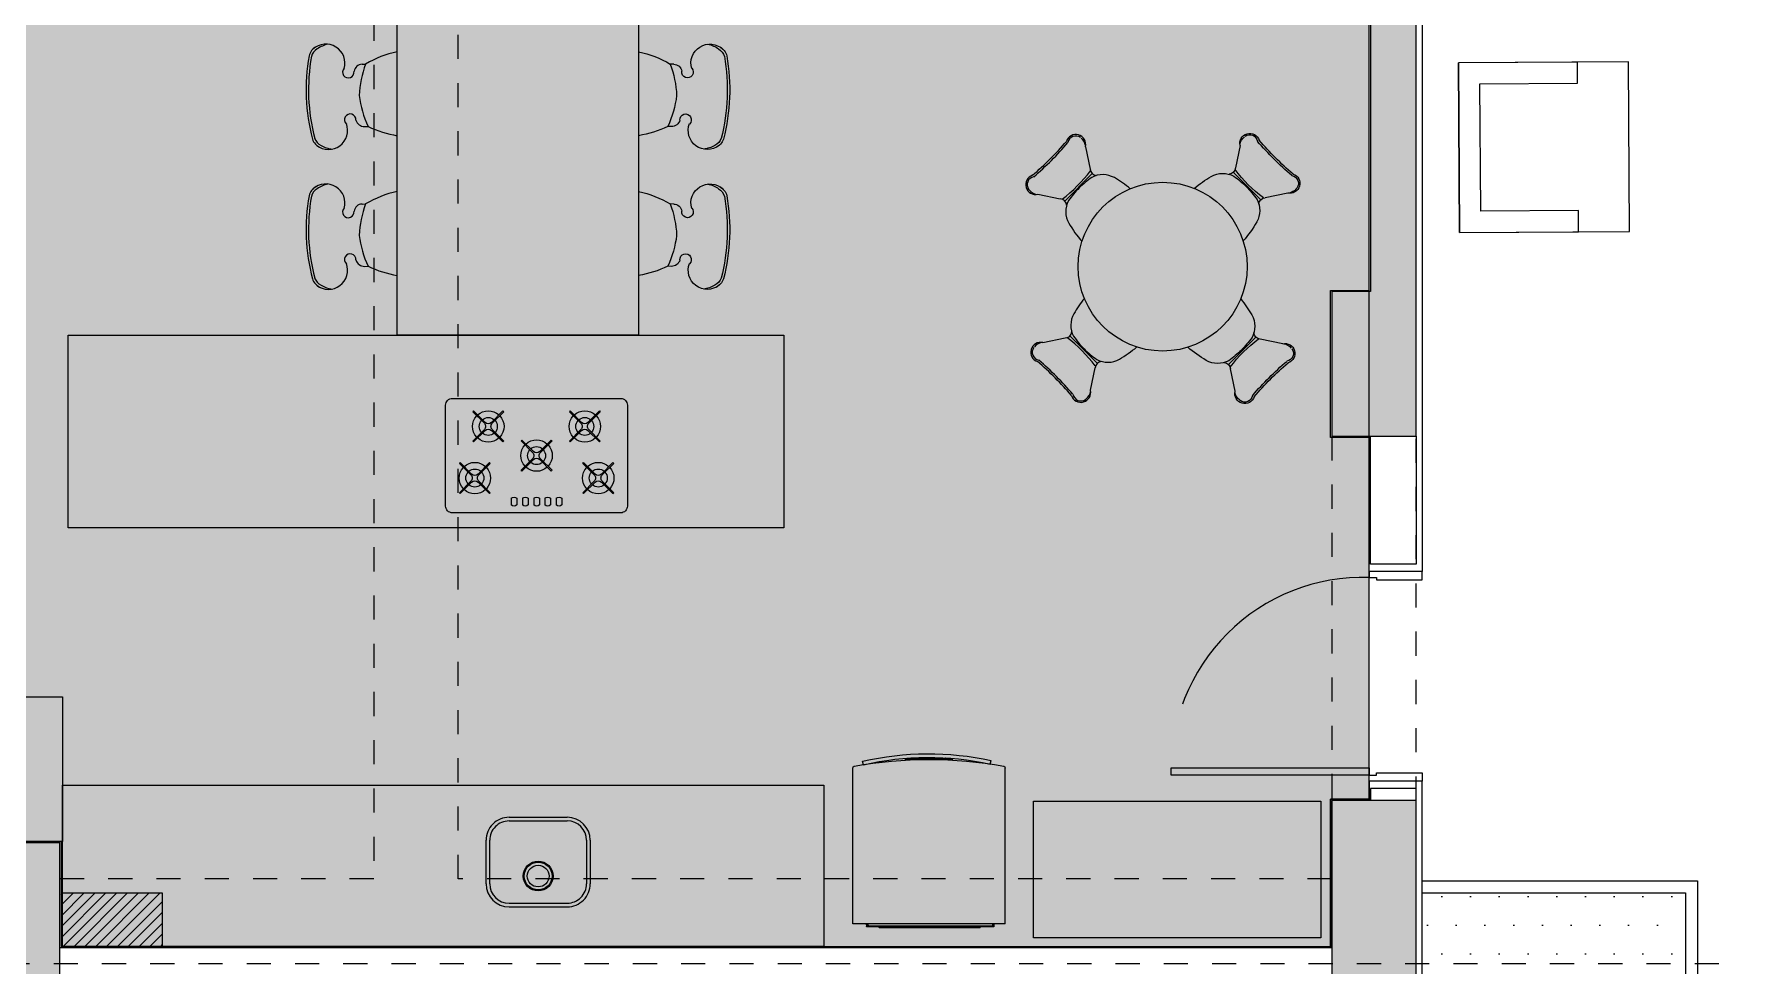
# Model space of a CAD drawing. Header units: metres. Extents: x -154 to 570, y -18 to 184.
# Drawn here: x 30.99 to 38.04, y 3.2 to 7.06 of the extents above; entities that cross this region are included whole.
import ezdxf
from ezdxf.xclip import XClip

# ---------------------------------------------------------------- set-up
doc = ezdxf.new("R2010")
doc.units = ezdxf.units.M
doc.header["$XCLIPFRAME"] = 0
for name, pattern in [('DASHDOT', [1, 0.5, -0.25, 0, -0.25]), ('PUC TORRE B$0$DASHEDX2', [1.5, 1, -0.5]), ('PUC TORRE B$0$ESTILO_TQS_0004', [1.1199999999999999, 0.5, -0.2, 0.01, -0.2, 0.01, -0.2]), ('PUC$0$DASHEDX2', [1.5, 1, -0.5])]:
    doc.linetypes.add(name, pattern=pattern)
for name, color, linetype in [('ARQ-AUX', 7, 'Continuous'), ('PA-MOBILIÁRIO', 251, 'Continuous'), ('PA-PAISAGISMO', 7, 'Continuous'), ('PA-PLANTIO', 84, 'DASHDOT'), ('PUC TORRE B$0$1', 232, 'PUC TORRE B$0$DASHEDX2'), ('PUC TORRE B$0$205', 7, 'PUC TORRE B$0$ESTILO_TQS_0004'), ('PUC TORRE B$0$4', 2, 'Continuous'), ('PUC TORRE B$0$JL-LAY', 7, 'Continuous'), ('PUC$0$ARQ-ALV ACAB', 4, 'Continuous'), ('PUC$0$ARQ-ALV OSSO', 5, 'Continuous'), ('PUC$0$ARQ-CAX @ 1', 1, 'Continuous'), ('PUC$0$ARQ-ENCH', 1, 'Continuous'), ('PUC$0$ARQ-HID', 7, 'Continuous'), ('PUC$0$ARQ-PRJ', 7, 'PUC$0$DASHEDX2')]:
    doc.layers.add(name, color=color, linetype=linetype)
doc.layers.add('PUC$0$ARQ-FORRO', color=9, linetype='Continuous', lineweight=5)

# ---------------------------------------------------------------- blocks, each defined once
blk = doc.blocks.new('*U47')
blk.add_line((-0.4499999999999318, 1.944625016570001e-13), (0.3499999999998738, -1.457237108759557e-13))
for points in [[(0.3499999999998167, -0.5599999999999864), (0.3499999999998738, -1.457237108759557e-13), (-0.4499999999998752, 1.944625016570001e-13), (-0.4499999999999888, -0.5599999999996604), (-0.3499999999999659, -0.5599999999997171), (-0.3499999999999091, -0.09999999999983533), (0.2499999999998508, -0.1000000000000477), (0.249999999999794, -0.5599999999999294)], [(-0.4499999999999762, -0.7999999999995393), (0.3499999999998293, -0.7999999999998867), (0.3499999999998738, -1.457237108759557e-13), (-0.4499999999998752, 1.944625016570001e-13)]]:
    blk.add_lwpolyline(points, close=True)
blk = doc.blocks.new('A$C23B574F5')
at = {"layer": 'PA-PLANTIO'}
h = blk.add_hatch(dxfattribs=at)
h.set_pattern_fill('DOTS', color=256, scale=0.075, style=0)
h.set_pattern_definition([(0, (-753.5702859234667, 160.2868946372491), (0.05953124999999999, 0.1190625), [0, -0.1190625])])
h.paths.add_polyline_path([(37.83566582532615, 3.496907337257602), (36.72506187451199, 3.496907337257602), (36.72506187451199, 2.46100890618303), (36.72530950291491, 2.461008970445993), (36.72562091936913, 1.26100901085457), (36.72674343147571, -2.795114596823192), (36.72003921927399, -2.795114596663121), (36.72004227332616, -2.825005478670386), (39.74592813327729, -2.825005480649901), (40.52463256762974, -2.825007687843447, 0.2366773309219421), (43.98589101674327, -1.089381767646467), (40.12108722219875, -1.089381767646467), (37.83566582532615, -1.089381767647035)])
at = {"layer": 'PA-PAISAGISMO'}
for p, q in [((36.7449877625846, 3.546907337257613, -1.053800822134407e-09), (37.8856658253261, 3.546907337257613, -1.053800822134407e-09)), ((37.8856658253261, 3.546907337257613, -4.319321033073013e-06), (37.8856658253261, -1.039381767647024, -4.319321033073013e-06)), ((36.74498781731115, 3.496907337257602, -1.053800822134407e-09), (37.83566582532615, 3.496907337257602, -1.053800822134407e-09)), ((37.83566582532615, 3.496907337257602, -4.319321033073013e-06), (37.83566582532615, -1.089381767647035, -4.319321033073013e-06))]:
    blk.add_line(p, q, dxfattribs=at)
at = {"layer": 'PA-MOBILIÁRIO', "xscale": 0.8799999999999996, "yscale": 0.8799999999999996, "zscale": 0.8799999999999996, "rotation": 90.39355752467416}
blk.add_blockref('*U47', (36.89732100000802, 6.63068691902847, -4.319321033073022e-06), dxfattribs=at)
blk = doc.blocks.new('PUC TORRE B$0$fuio')
at = {"color": 0}
for p, q in [((2276.342822330619, -408.1435749524119), (2276.328079128622, -408.1441655240778)), ((2276.353171092595, -408.4019244414041), (2276.338427890597, -408.4025150130705))]:
    blk.add_line(p, q, dxfattribs=at)
for centre, radius, start, end in [((2276.491948252135, -408.127215649559), 0.0789960197319735, 52.00731232850111, 201.0844368447057), ((2276.462788074939, -408.164700451221), 0.1160543429750526, 58.88790496849555, 82.98257208760131), ((2276.501358302989, -408.11223537884), 0.0514243044213666, 19.69620164996818, 65.40586674320978), ((2276.501358302989, -408.11223537884), 0.0614243044213667, 19.69620164996818, 65.40586674320978), ((2276.134133814409, -408.5430498570715), 0.4435352252218695, 64.07007859328596, 80.50142124529523), ((2275.938976790654, -408.325873526774), 0.4294396670727786, 7.197736301406198, 25.0322374548453), ((2276.344229168534, -408.1786956612813), 0.0351488745829869, 14.16471620610186, 92.29388318678207), ((2275.715261756204, -408.3040557317238), 0.860275066648078, 2.685985218619757, 14.13464192090571), ((2275.715261756204, -408.3040557317238), 0.8702750666480781, 2.685985218619757, 14.13464192090571), ((2276.402146778819, -408.1717246861523), 0.0238930803265282, 176.0874460028184, 47.8664879386336), ((2275.936038131229, -408.2525119823976), 0.4294396670727786, 339.5555289187259, 357.3900300721652), ((2275.714785004508, -408.2921539643846), 0.860275066648078, 350.4531244526512, 1.901781154960465), ((2275.714785004508, -408.2921539643846), 0.8702750666480781, 350.4531244526512, 1.901781154960465), ((2276.410053876825, -408.3691197691423), 0.0238930803265282, 316.7212784349363, 188.5003203707545), ((2276.113198781696, -408.0204216416068), 0.4435352252218695, 282.252688344687, 300.5176877802877), ((2276.351764254679, -408.3668037325347), 0.0351488745829869, 272.293883186782, 350.4230501674667), ((2276.503127728334, -408.4063033288583), 0.0789960197319735, 163.5033295288587, 312.5804540450701), ((2276.47105723993, -408.3711342792332), 0.1160543429750526, 281.6051942859709, 305.6998614050717), ((2276.513705842523, -408.4204829292794), 0.0514243044213666, 299.1818996303674, 344.8915647236004), ((2276.513705842523, -408.4204829292794), 0.0614243044213667, 299.1818996303674, 344.8915647236004)]:
    blk.add_arc(centre, radius, start, end, dxfattribs=at)
blk = doc.blocks.new('PUC TORRE B$0$Cooktop 5b-brastemp')
at = {"ltscale": 0.1}
for p, q in [((-0.2804073772597988, 0.4539429111656546), (-0.2839429111658447, 0.4504073772596122)), ((-0.2326776695298136, 0.3991421356236522), (-0.2839429111658447, 0.4504073772596087)), ((-0.2291421356237251, 0.4026776695296483), (-0.2804073772598059, 0.453942911165651)), ((-0.2008578643762817, 0.4026776695296483), (-0.1495926227401938, 0.4539429111656439)), ((-0.197322330470179, 0.3991421356236557), (-0.146057088834155, 0.4504073772595945)), ((-0.1495926227401938, 0.4539429111656403), (-0.146057088834155, 0.4504073772595945)), ((0.1495926227401938, 0.4539429111656403), (0.146057088834155, 0.4504073772595945)), ((0.197322330470179, 0.3991421356236557), (0.146057088834155, 0.4504073772595945)), ((0.2008578643762817, 0.4026776695296483), (0.1495926227401938, 0.4539429111656439)), ((0.2291421356237251, 0.4026776695296483), (0.2804073772598059, 0.453942911165651)), ((0.2326776695298136, 0.3991421356236522), (0.2839429111658447, 0.4504073772596087)), ((0.2804073772597988, 0.4539429111656546), (0.2839429111658447, 0.4504073772596122)), ((-0.2326776695298136, 0.3708578643761662), (-0.2839429111657452, 0.3195926227403021)), ((-0.2804073772596993, 0.3160570888342527), (-0.2839429111657523, 0.3195926227402985)), ((-0.2291421354223573, 0.3673223304701629), (-0.2804073772596993, 0.3160570888342562)), ((-0.2008578641749139, 0.3673223304701629), (-0.1495926227402933, 0.3160570888342598)), ((-0.197322330470179, 0.3708578643761697), (-0.1460570888342545, 0.3195926227403092)), ((-0.1460570888342545, 0.3195926227403092), (-0.1495926227402933, 0.3160570888342633)), ((-0.06540737725970303, 0.3239429111657586), (-0.06894291116575602, 0.3204073772597127)), ((-0.01767766952981731, 0.269142135623845), (-0.06894291116574891, 0.3204073772597091)), ((-0.01414213542236098, 0.2726776695298483), (-0.06540737725970303, 0.323942911165755)), ((0.01414213582508239, 0.2726776695298483), (0.06540737725970303, 0.3239429111657515)), ((0.01767766952981731, 0.2691421356238415), (0.0689429111657418, 0.320407377259702)), ((0.0689429111657418, 0.320407377259702), (0.06540737725970303, 0.3239429111657479)), ((0.197322330470179, 0.3708578643761697), (0.1460570888342545, 0.3195926227403092)), ((0.1460570888342545, 0.3195926227403092), (0.1495926227402933, 0.3160570888342633)), ((0.2008578641749139, 0.3673223304701629), (0.1495926227402933, 0.3160570888342598)), ((0.2291421354223573, 0.3673223304701629), (0.2804073772596993, 0.3160570888342562)), ((0.2326776695298136, 0.3708578643761662), (0.2839429111657452, 0.3195926227403021)), ((0.2804073772596993, 0.3160570888342527), (0.2839429111657523, 0.3195926227402985)), ((-0.01767766952981731, 0.240857864376359), (-0.06894291116584839, 0.1895926227404026)), ((-0.01414213562372879, 0.2373223304703629), (-0.06540737725980961, 0.1860570888343602)), ((0.01414213562371458, 0.2373223304703629), (0.0654073772598025, 0.1860570888343673)), ((0.01767766952981731, 0.2408578643763555), (0.06894291116584128, 0.1895926227404168)), ((-0.3404073772596945, 0.2239429111657572), (-0.3439429111657475, 0.2204073772597113)), ((-0.2926776695298088, 0.1691421356238436), (-0.3439429111657404, 0.2204073772597077)), ((-0.2891421354223525, 0.1726776695298469), (-0.3404073772596945, 0.2239429111657536)), ((-0.2608578641749091, 0.1726776695298469), (-0.2095926227402884, 0.22394291116575)), ((-0.2573223304701742, 0.1691421356238401), (-0.2060570888342497, 0.2204073772597006)), ((-0.2060570888342497, 0.2204073772597006), (-0.2095926227402884, 0.2239429111657465)), ((-0.0654073772598025, 0.1860570888343567), (-0.06894291116584839, 0.189592622740399)), ((0.0654073772598025, 0.1860570888343709), (0.06894291116584128, 0.1895926227404168)), ((0.2060570888342497, 0.2204073772597006), (0.2095926227402884, 0.2239429111657465)), ((0.2573223304701742, 0.1691421356238401), (0.2060570888342497, 0.2204073772597006)), ((0.2608578641749091, 0.1726776695298469), (0.2095926227402884, 0.22394291116575)), ((0.2891421354223525, 0.1726776695298469), (0.3404073772596945, 0.2239429111657536)), ((0.2926776695298088, 0.1691421356238436), (0.3439429111657404, 0.2204073772597077)), ((0.3404073772596945, 0.2239429111657572), (0.3439429111657475, 0.2204073772597113)), ((-0.2926776695298088, 0.1408578643763576), (-0.3439429111658399, 0.08959262274040114)), ((-0.340407377259794, 0.08605708883435526), (-0.3439429111658399, 0.08959262274039759)), ((-0.2891421356237203, 0.1373223304703615), (-0.3404073772598011, 0.08605708883435881)), ((-0.2608578643762769, 0.1373223304703615), (-0.209592622740189, 0.08605708883436591)), ((-0.2573223304701742, 0.1408578643763541), (-0.2060570888341502, 0.08959262274041535)), ((-0.209592622740189, 0.08605708883436947), (-0.2060570888341502, 0.08959262274041535)), ((0.2573223304701742, 0.1408578643763541), (0.2060570888341502, 0.08959262274041535)), ((0.209592622740189, 0.08605708883436947), (0.2060570888341502, 0.08959262274041535)), ((0.2608578643762769, 0.1373223304703615), (0.209592622740189, 0.08605708883436591)), ((0.2891421356237203, 0.1373223304703615), (0.3404073772598011, 0.08605708883435881)), ((0.2926776695298088, 0.1408578643763576), (0.3439429111658399, 0.08959262274040114)), ((0.340407377259794, 0.08605708883435526), (0.3439429111658399, 0.08959262274039759)), ((-0.1125000000000043, 0.06499999999999062), (-0.1125000000000043, 0.03499999999998948)), ((-0.08750000000000568, 0.06499999999999062), (-0.08750000000000568, 0.03500000000000725)), ((-0.0625, 0.06499999999999062), (-0.0625, 0.03499999999998948)), ((-0.03750000000000142, 0.06499999999999062), (-0.03750000000000142, 0.03500000000000725)), ((-0.01249999999999574, 0.06499999999999062), (-0.01249999999999574, 0.03499999999998948)), ((0.01250000000000284, 0.06499999999999062), (0.01250000000000284, 0.03500000000000725)), ((0.03750000000000142, 0.06499999999999062), (0.03750000000000142, 0.03500000000000725)), ((0.0625, 0.06499999999999062), (0.0625, 0.03499999999998948)), ((0.08750000000000568, 0.06499999999999062), (0.08750000000000568, 0.03500000000000725)), ((0.1125000000000043, 0.06499999999999062), (0.1125000000000043, 0.03499999999998948))]:
    blk.add_line(p, q, dxfattribs=at)
blk.add_lwpolyline([(-0.3749999999999915, -3.552713678800501e-15), (0.3749999999999986, 0, 0.4142135623730938), (0.4049999999999997, 0.03000000000000114), (0.4050000000000068, 0.480000000000004, 0.414213562373095), (0.3750000000000057, 0.5100000000000051), (-0.3749999999999986, 0.5100000000000016, 0.414213562373095), (-0.4049999999999997, 0.4800000000000004), (-0.4049999999999926, 0.02999999999999758, 0.4142135623730908)], format="xyb", close=True, dxfattribs=at)
for centre, radius, start, end in [((-0.2149999999999963, 0.3850000000000087), 0.07, 47.04671309765067, 132.9532869023493), ((0.2149999999999963, 0.3850000000000087), 0.07, 47.04671309765067, 132.9532869023493), ((-0.2149999999999963, 0.3850000000000087), 0.07, 137.0467130978563, 222.9532869022569), ((-0.2149999999999963, 0.3850000000000087), 0.04, 138.5833216986713, 221.4166783015268), ((-0.2149999999999963, 0.3850000000000087), 0.04, 48.58332169838692, 131.4166783016278), ((-0.2468198051535353, 0.3849999999999092), 0.02, 314.9999999999562, 45.00000000004376), ((-0.2150000000000034, 0.4168198051533913), 0.02, 225.0000000000452, 314.9999999999548), ((-0.1831801948464573, 0.3849999999999127), 0.02, 134.999999999955, 225.0000000000437), ((-0.2149999999999963, 0.3850000000000087), 0.04, 318.5833216984841, 41.41667830133244), ((-0.2149999999999963, 0.3850000000000087), 0.07, 317.0467130977451, 42.95328690214367), ((0.2149999999999963, 0.3850000000000087), 0.07, 137.0467130978566, 222.9532869022544), ((0.2149999999999963, 0.3850000000000087), 0.04, 138.583321698668, 221.4166783015163), ((0.2149999999999963, 0.3850000000000087), 0.04, 48.5833216983719, 131.4166783016131), ((0.1831801948464573, 0.3849999999999127), 0.02, 314.9999999999567, 45.00000000004548), ((0.2150000000000034, 0.4168198051533913), 0.02, 225.0000000000455, 314.9999999999545), ((0.2468198051535353, 0.3849999999999092), 0.02, 134.9999999999567, 225.0000000000433), ((0.2149999999999963, 0.3850000000000087), 0.04, 318.5833216984736, 41.41667830132827), ((0.2149999999999963, 0.3850000000000087), 0.07, 317.0467130977431, 42.95328690214338), ((-0.2149999999999963, 0.3850000000000087), 0.07, 227.0467131380581, 312.9532869425105), ((-0.2149999999999963, 0.3850000000000087), 0.04, 228.5833218538279, 311.4166784566578), ((-0.2149999997986356, 0.3531801948464199), 0.02, 45.0000000000452, 134.9999999999562), ((0, 0.2550000000000026), 0.07, 47.04671305748965, 132.9532868619415), ((0.2149999999999963, 0.3850000000000087), 0.07, 227.0467130574897, 312.9532868619415), ((0.2149999999999963, 0.3850000000000087), 0.04, 228.5833215433422, 311.4166781461721), ((0.2149999997986356, 0.3531801948464199), 0.02, 45.00000000004333, 134.9999999999545), ((0, 0.2550000000000026), 0.07, 137.0467130977431, 222.9532869021437), ((0, 0.2550000000000026), 0.04, 138.5833216984732, 221.4166783013282), ((0, 0.2550000000000026), 0.04, 48.58332154334223, 131.4166781461725), ((-0.03181980515353899, 0.255000000000102), 0.02, 314.9999999999566, 45.00000000004346), ((2.013607058870548e-10, 0.2868198051535913), 0.02, 225.0000000000435, 314.999999999955), ((-7.105427357601002e-15, 0.2231801948466199), 0.02, 45.00000000004506, 134.999999999955), ((0.03181980515353899, 0.2550000000000985), 0.02, 134.9999999999565, 225.000000000045), ((0, 0.2550000000000026), 0.04, 318.5833216986676, 41.41667830151604), ((0, 0.2550000000000026), 0.07, 317.0467130978562, 42.95328690225485), ((-0.2749999999999915, 0.1550000000000011), 0.07, 137.0467130977431, 222.9532869021437), ((-0.2749999999999915, 0.1550000000000011), 0.07, 47.04671305748965, 132.9532868619415), ((-0.2749999999999915, 0.1550000000000011), 0.04, 138.5833216984732, 221.4166783013282), ((-0.2749999999999915, 0.1550000000000011), 0.04, 48.58332154334223, 131.4166781461725), ((-0.3068198051535305, 0.1550000000001006), 0.02, 314.9999999999566, 45.00000000004346), ((-0.2749999997986308, 0.1868198051535899), 0.02, 225.0000000000435, 314.999999999955), ((-0.2431801948464525, 0.1550000000000971), 0.02, 134.9999999999565, 225.000000000045), ((-0.2749999999999915, 0.1550000000000011), 0.04, 318.5833216986676, 41.41667830151604), ((-0.2749999999999915, 0.1550000000000011), 0.07, 317.0467130978562, 42.95328690225485), ((0, 0.2550000000000026), 0.07, 227.0467130976507, 312.9532869023494), ((0, 0.2550000000000026), 0.04, 228.5833216983723, 311.4166783016132), ((0.2749999999999915, 0.1550000000000011), 0.07, 137.0467130977456, 222.9532869021434), ((0.2749999999999915, 0.1550000000000011), 0.07, 47.04671313805855, 132.9532869425103), ((0.2749999999999915, 0.1550000000000011), 0.04, 138.5833216984837, 221.416678301332), ((0.2749999999999915, 0.1550000000000011), 0.04, 48.58332185382791, 131.4166784566578), ((0.2431801948464525, 0.1550000000000971), 0.02, 314.9999999999545, 45.00000000004333), ((0.2749999997986308, 0.1868198051535899), 0.02, 225.0000000000455, 314.9999999999567), ((0.3068198051535305, 0.1550000000001006), 0.02, 134.9999999999567, 225.0000000000433), ((0.2749999999999915, 0.1550000000000011), 0.04, 318.5833216986717, 41.41667830152642), ((0.2749999999999915, 0.1550000000000011), 0.07, 317.0467130978566, 42.95328690225673), ((-0.2749999999999915, 0.1550000000000011), 0.07, 227.0467130976507, 312.9532869023494), ((-0.2749999999999915, 0.1550000000000011), 0.04, 228.5833216983723, 311.4166783016132), ((-0.2749999999999986, 0.1231801948466185), 0.02, 45.00000000004506, 134.999999999955), ((0.2749999999999915, 0.1550000000000011), 0.07, 227.0467130976507, 312.9532869023494), ((0.2749999999999915, 0.1550000000000011), 0.04, 228.5833216983869, 311.4166783016273), ((0.2749999999999986, 0.1231801948466185), 0.02, 45.00000000004548, 134.9999999999545), ((-0.1000000000000085, 0.05187499999999545), 0.01812499999999846, 46.39718102727941, 133.6028189727043), ((-0.1000000000000156, 0.0481249999999882), 0.01812499999999123, 226.3971810273194, 313.6028189727284), ((-0.05000000000000426, 0.05187499999999545), 0.01812499999999846, 46.39718102727941, 133.6028189727043), ((-0.05000000000001137, 0.0481249999999882), 0.01812499999999123, 226.3971810273194, 313.6028189727284), ((0, 0.05187499999999545), 0.01812499999999846, 46.39718102727941, 133.6028189727043), ((-7.105427357601002e-15, 0.0481249999999882), 0.01812499999999123, 226.3971810273194, 313.6028189727284), ((0.05000000000000426, 0.05187499999999545), 0.01812499999999846, 46.39718102729525, 133.6028189727206), ((0.05000000000001137, 0.0481249999999882), 0.01812499999999123, 226.3971810272716, 313.6028189726801), ((0.1000000000000085, 0.05187499999999545), 0.01812499999999846, 46.39718102729525, 133.6028189727206), ((0.1000000000000156, 0.0481249999999882), 0.01812499999999123, 226.3971810272716, 313.6028189726801)]:
    blk.add_arc(centre, radius, start, end, dxfattribs=at)
blk = doc.blocks.new('PUC TORRE B$0$dtyu')
at = {"lineweight": 0}
for p, q in [((2339.56022853573, -571.8164497410996), (2339.319487847299, -571.8166084333411)), ((2339.560238453995, -571.8314960341263), (2339.319497765564, -571.8316547263677)), ((2339.224376492974, -572.0925199543018), (2339.224257473822, -571.9119644379783)), ((2339.239422786001, -572.0925100360383), (2339.239303766848, -571.9119545197149)), ((2339.640538247568, -571.9116900327089), (2339.64065726672, -572.0922455490323)), ((2339.655584540594, -571.9116801144471), (2339.655703559747, -572.0922356307701)), ((2339.560463267977, -572.1725453423642), (2339.319722579546, -572.1727040345677)), ((2339.56047318624, -572.1875916353914), (2339.319732497808, -572.1877503275953))]:
    blk.add_line(p, q, dxfattribs=at)
for radius in [0.0616898148133367, 0.0576774691344239, 0.0449884259248565]:
    blk.add_circle((2339.439942331473, -571.9441718062212), radius, dxfattribs=at)
for centre, radius, start, end in [((2339.319550662993, -571.9119016223142), 0.0952932098742657, 90.03776840591935, 180.0377684065707), ((2339.319550662993, -571.9119016223142), 0.0802469135783289, 90.03776840591935, 180.0377684065707), ((2339.560291351423, -571.91174293011), 0.0952932098742657, 0.0377684065707101, 90.03776840591935), ((2339.560291351423, -571.91174293011), 0.0802469135783289, 0.0377684065707101, 90.03776840591935), ((2339.319669682145, -572.0924571386372), 0.0952932098742657, 180.0377684065707, 270.0377684059193), ((2339.319669682145, -572.0924571386372), 0.0802469135783289, 180.0377684065707, 270.0377684059193), ((2339.560410370576, -572.0922984464337), 0.0802469135783289, 270.0377684059193, 0.0377684065707101), ((2339.560410370576, -572.0922984464337), 0.0952932098742657, 270.0377684059193, 0.0377684065707101)]:
    blk.add_arc(centre, radius, start, end, dxfattribs=at)
blk = doc.blocks.new('PUC TORRE B$0$GELADEIRA_M_PL')
for p, q in [((5, 31.5), (69.45976440037884, 31.5)), ((5, 31.5), (5, -31.5)), ((3.567729300266365, -20.6213093840588), (3.567729300266365, 21.10408846864084)), ((3.767181862498546, 26.54900235979949), (3.767181862498546, 24.07350353969923)), ((3.767181862498546, 24.07350353969923), (3.767181862498546, -25.55288530469898)), ((3.767181862498546, 24.07350353969923), (3.895394948798639, 24.07350353969923)), ((3.895394948798639, 24.07350353969923), (4.013745489999565, 24.07350353969923)), ((5, 26.7955659872996), (4.013745489999565, 26.7955659872996)), ((4.013745489999565, 24.07350353969923), (4.141958576299658, 24.07350353969923)), ((4.141958576299658, 24.07350353969923), (4.260309117498764, 24.07350353969923)), ((4.260309117498764, 24.07350353969923), (4.260309117498764, 26.54900235979949)), ((4.260309117498764, 26.30243873229938), (5, 26.30243873229938)), ((4.260309117498764, -24.87236969279866), (4.260309117498764, 24.07350353969923)), ((71.07064331731999, 25.26466641387879), (72.53523398128891, 25.58866361604578)), ((72.90482279749995, 9.733362964296703), (73.10926383672995, 9.733362964296703)), ((72.90482279749995, -9.733362964296248), (73.10926383672995, -9.733362964296248)), ((5, -25.31618422229894), (4.704123646999506, -25.31618422229894)), ((4.704123646999506, -25.80931147729871), (5, -25.80931147729871)), ((5, -25.81917402239878), (5, -25.31618422229894)), ((70.77576786585269, -27.13530995838937), (72.23661936657118, -27.47576978399229)), ((5, -31.04632292539964), (5, -31.27316146269959)), ((5, -31.44082472939954), (5, -31.5)), ((5, -31.5), (69.45976440037884, -31.5))]:
    blk.add_line(p, q)
for points in [[(73.28944137451072, 7.159275988380159, -0.1809546668416004), (73.34719131013662, 7.136662962812807, -0.1021062891694509), (73.41368371549106, 7.046614044625585, -0.06096906063743003), (73.45091165908161, 6.930692228393582, -0.04727409172110802), (73.46570300550047, 6.774599434296306, -0.04727409172134744), (73.4509116590798, 6.618506640198575, -0.06096906063771786), (73.41368371549106, 6.502584823966572, -0.1021062891695461), (73.34719131013662, 6.412535905779805, -0.1371073899911242), (73.30448143989452, 6.391442565524812, -0.1848769923715896)], [(73.28944137451072, -7.159275988379704, 0.1809546668416004), (73.34719131013662, -7.136662962812352, 0.1021062891694509), (73.41368371549106, -7.04661404462513, 0.06096906063743003), (73.45091165908161, -6.930692228393127, 0.04727409172110802), (73.46570300550047, -6.774599434295851, 0.04727409172134744), (73.4509116590798, -6.61850664019812, 0.06096906063771786), (73.41368371549106, -6.502584823966117, 0.1021062891695461), (73.34719131013662, -6.41253590577935, 0.1371073899911242), (73.30448143989452, -6.391442565524358, 0.1848769923715896)]]:
    blk.add_lwpolyline(points, format="xyb")
for centre, radius, start, end in [((69.45976440037884, 30.75), 0.7499999999991191, 12.13270596162522, 89.9999999999988), ((-97.23727380389755, 4.547473508864641e-13), 170.2591622798975, 349.5409427502659, 10.45905724973397), ((3.667455581382455, 21.10408846864084), 0.09972628111609083, 0, 180), ((4.013745489999565, 26.54900235979949), 0.2465636274991994, 0, 180), ((-44.42894955268457, -0.2861894408924854), 118.2920208131051, 346.8810623941642, 12.47409225736217), ((-44.42894955268457, -0.2861894408924854), 119.7920208131055, 346.8810623941642, 12.47409225736217), ((-332.1137578510006, 0), 405.3356463269993, 358.6240188025376, 1.375981197462399), ((73.10926383672995, 9.633362964296794), 0.09999999999981278, 2.414599793805651, 90.00000000005646), ((-338.7655535051217, 0), 412.0874419811215, 358.6598893267993, 1.340110673200728), ((73.10926383672995, -9.633362964296339), 0.09999999999990905, 270, 357.5854002061987), ((3.667455581382455, -20.6213093840588), 0.09972628111609083, 180, 360), ((4.704123646999506, -24.87236969279866), 0.9369417845009593, 180, 270), ((4.013745489999565, -25.55288530469898), 0.2465636274991994, 180, 329.4554286944297), ((4.704123646999506, -24.87236969279866), 0.4438145295007416, 180, 270), ((69.45976440037884, -30.75), 0.75, 270, 347.8672940383736)]:
    blk.add_arc(centre, radius, start, end)
blk = doc.blocks.new('PUC TORRE B$0$erut5')
at = {"layer": 'PUC TORRE B$0$JL-LAY'}
for p, q in [((2243.445315567774, -645.5036825156147), (2243.464657906939, -645.5965079654243)), ((2244.086434017906, -645.4986255839691), (2244.067114851934, -645.5914558595173)), ((2243.359944764538, -645.7288463396645), (2243.473492560263, -645.6152418384648)), ((2244.171861027633, -645.723768089539), (2244.058284875534, -645.610191937441)), ((2244.321654553468, -645.6751475486175), (2244.31884848945, -645.677953612636)), ((2243.210139106044, -645.6802631942114), (2243.212945870469, -645.6830685576443)), ((2243.248371387589, -645.7007250492131), (2243.341206482931, -645.7200210407539)), ((2244.283427381105, -645.6956189471671), (2244.190597105557, -645.7149381131392)), ((2243.269207642722, -646.3160559942136), (2243.362033092478, -646.2967136550591)), ((2243.494371466641, -646.4014267973995), (2243.380766965508, -646.2878790017407)), ((2244.037603472007, -646.4063359009153), (2244.151179624006, -646.2927597489158)), ((2244.262745977441, -646.3209088913237), (2244.169915701925, -646.3015897253199)), ((2243.466250176206, -646.5130001742841), (2243.485546167736, -646.4201650789956)), ((2244.065752614415, -646.5179022543508), (2244.04643344841, -646.4250719788347)), ((2243.445788321217, -646.551232455807), (2243.448593684648, -646.5484256913844)), ((2244.086224012971, -646.5561294267064), (2244.083417948953, -646.553323362688))]:
    blk.add_line(p, q, dxfattribs=at)
blk.add_circle((2243.76541900403, -646.0008678049295), 0.3499999996274709, dxfattribs=at)
for centre, radius, start, end in [((2243.405572568871, -645.4939487953673), 0.04091761566380483, 346.2382071716202, 162.2684625399114), ((2243.405357878232, -645.4918012458635), 0.03275944156492134, 53.52026127425979, 170.09813828586), ((2242.383751534173, -644.639592564457), 1.294130989013379, 310.6115459753864, 319.4170602451201), ((2242.383751534174, -644.6395925644564), 1.302130989013961, 315.0143031102071, 319.4170602450741), ((2243.399073969988, -645.5057198210638), 0.04710520023097146, 8.672092618873796, 52.66602169676244), ((2242.383751534173, -644.639592564457), 1.302130989013961, 310.6115459753864, 315.0143031102475), ((2242.980870943644, -645.2354620918982), 0.6092361660981684, 307.1753745102411, 322.8532317102062), ((2243.492843929424, -645.5946658910214), 0.02824615197891188, 183.7392011826998, 266.1938725341851), ((2243.23861782596, -645.6609869150451), 0.04091761566375012, 107.7601436807149, 283.7903990488243), ((2243.236470169535, -645.6607732966459), 0.03275944156493605, 99.93046793457769, 216.5083449461868), ((2243.787287536354, -646.0258695012636), 0.5088879259125773, 136.3330244358081, 144.0501377656529), ((2243.770729045427, -646.0424362614584), 0.5088879259125773, 125.9784684547911, 133.6955817846397), ((2243.517385530931, -645.7156883480524), 0.0965237967087188, 60.3313824600092, 118.2041580850667), ((2243.306406986496, -646.0751803759044), 0.5133463331807135, 50.75285172309778, 59.73118047662187), ((2243.250385605616, -645.6544824400196), 0.04710520023097146, 217.3625845236797, 261.3565136015679), ((2243.33937848127, -645.7482079794231), 0.02824615197891188, 3.834733686247997, 86.28940503775198), ((2243.460413176169, -645.7726891546604), 0.0965237967087188, 151.8244481353836, 209.6972237604355), ((2243.819799823385, -645.5615311519618), 0.5133463331807135, 210.2974257438162, 220.7998602382041), ((2243.840705502681, -646.4549645754105), 0.5133463328835894, 141.1048008046603, 149.7311804766387), ((2243.481213475037, -646.2439860310983), 0.09652379665285096, 150.331382460016, 208.2041580850758), ((2243.360191018076, -646.2685276325907), 0.02824615196256305, 273.7392011827123, 356.1938725342076), ((2243.000987219161, -646.7805006180743), 0.6092361657455435, 37.17537451024031, 52.85323171022348), ((2243.807961388254, -645.9906425167487), 0.5088879256180336, 215.9784684547963, 223.6955817846446), ((2243.25947392248, -646.3557989930931), 0.04091761564012177, 76.23820717162702, 252.2684625399066), ((2243.257326372978, -646.3560136837319), 0.03275944154596022, 143.5202612742577, 260.0981382858799), ((2243.27124494817, -646.362297591973), 0.04710520020370704, 98.67209261886744, 142.6660216967771), ((2243.791394628069, -645.9740840258311), 0.5088879256180336, 226.3330244358252, 234.050137765669), ((2243.327056279036, -645.9415717388189), 0.5133463328835894, 300.29742574382, 310.1447421356168), ((2242.405117692065, -647.3776200271998), 1.294130988264338, 40.61154597538266, 49.41706024511836), ((2242.405117692064, -647.3776200271992), 1.302130988260289, 45.01430311021539, 49.41706024507244), ((2243.513733106389, -646.421993080656), 0.02824615196256305, 93.83473368624371, 176.2894050377561), ((2243.538214281612, -646.3009583858269), 0.09652379665285096, 241.824448135402, 299.6972237604483), ((2242.405117692065, -647.3776200271998), 1.302130988260289, 40.61154597538266, 45.0143031102557), ((2243.426512042061, -646.5227537359076), 0.04091761564006707, 197.7601436807183, 13.79039904882618), ((2243.42000756704, -646.5109859562583), 0.04710520020370704, 307.3625845236766, 351.3565136015828), ((2243.426298423663, -646.524901392332), 0.03275944154597493, 189.9304679345998, 306.5083449462055)]:
    blk.add_arc(centre, radius, start, end, dxfattribs=at)
at = {"layer": 'PUC TORRE B$0$JL-LAY', "extrusion": (0, 0, -1)}
for centre, major_axis, ratio, start_param, end_param in [((2244.126174585713, -645.4888819427186), (-0.02893312353137729, 0.02893312353137729), 0.999999999954289, 5.257348911558759, 8.329656450864173), ((2244.132676122876, -645.500651345772), (0.03330840654109817, 0.03330840654109818), 0.9999999999994845, 4.078097749853805, 4.845936663151378), ((2244.126388740239, -645.4867343396853), (-0.02316442329833702, 0.02316442329833702), 0.9999999999938773, 0.1484569759925773, 2.183124764830462), ((2245.147782311063, -644.6342706540041), (0.915088798860836, 0.915088798860836), 0.9999999999733308, 3.064750045415535, 3.218435261757638), ((2244.038928370454, -645.5896208214265), (-0.01997304562401912, 0.01997304562401911), 0.9999999999890478, 2.421206225846269, 3.860311724582886), ((2244.55081167039, -645.2302892261108), (-0.4307950247670493, 0.4307950247670492), 0.9999999999880282, 4.575573866484562, 4.849204094278061), ((2245.147782311063, -644.6342706540041), (-0.9207456531174223, 0.9207456531174222), 0.9999999999979621, 4.635546372212769, 4.712388980381479), ((2244.225485261624, -646.0700887503083), (0.3629906736044483, 0.3629906736044484), 0.9999999999902489, 4.801498656856884, 4.969246946034433), ((2244.014416981298, -645.7106494012667), (0.06825263125720658, 0.0682526312572066), 0.9999999999989296, -1.30346286035424, -0.293392378429403), ((2243.761155042641, -646.0374605485268), (-0.3598381036001104, 0.3598381036001103), 0.9999999999600099, 1.413091261394122, 1.547780297744048), ((2243.744592416549, -646.0208979224356), (0.3598381035855746, 0.3598381035855746), 0.9999999999305264, 0.02301602904562561, 0.1577050654099339), ((2244.293171022355, -645.6558783793595), (0.02893312353135557, 0.02893312353135557), 0.99999999995671, -0.4756748169232767, 2.59663272236074), ((2244.295318625389, -645.6556642248336), (-0.02316442329839116, 0.02316442329839115), 0.9999999999914169, 0.9584678887462164, 2.993135677582294), ((2244.071403563808, -645.7676359837758), (0.06825263125701825, 0.06825263125701826), 0.9999999999995715, 0.2933923784217343, 1.303462860350566), ((2244.192432143648, -645.7431245946186), (0.01997304562391157, 0.01997304562391157), 0.9999999999968439, 3.993669909382256, 5.43277540811668), ((2243.711964214765, -645.5565677034529), (0.362990673603422, 0.3629906736034221), 0.9999999999928421, 1.313938361137104, 1.50292219502736), ((2243.691282811411, -646.4599601347305), (-0.3629906735988234, 0.3629906735988234), 0.9999999991340109, 1.670774416708188, 1.827654292451903), ((2244.531082335383, -646.7852865437233), (-0.4307950247620057, 0.4307950247620055), 0.9999999991120536, 6.146370193278911, 6.420000421080113), ((2243.723911012978, -645.9956299159642), (-0.3598381035858477, 0.3598381035858477), 0.9999999991128726, 2.983887588184086, 3.118576624541), ((2244.171750740003, -646.2734032438535), (-0.01997304562367929, 0.01997304562367928), 0.9999999991432849, 3.992002552640048, 5.431108051394855), ((2244.204803857821, -645.9464390883206), (-0.362990673602092, 0.3629906736020919), 0.9999999991252269, 4.455531014729236, 4.639010594890841), ((2243.740473639054, -645.9790672898873), (-0.3598381035858365, 0.3598381035858365), 0.9999999991214088, 3.164608682637126, 3.29929771899319), ((2244.272489618705, -646.3606494591183), (-0.02893312353080209, 0.02893312353080208), 0.9999999991190132, 0.544959931200492, 3.617267470503941), ((2244.260720215659, -646.3671509962733), (-0.03330840654107448, 0.03330840654107448), 0.9999999991327712, 0.9365050962706053, 1.7043440095685), ((2244.274637221737, -646.3608636136452), (-0.02316442329831398, 0.02316442329831398), 0.9999999991339124, 1.719253302796627, 3.753921091619714), ((2243.993735577745, -646.3058784371145), (-0.06825263125738518, 0.06825263125738516), 0.9999999991247049, 3.434985032014147, 4.445055513940909), ((2244.018246966944, -646.4269070169125), (-0.0199730456238462, 0.01997304562384619), 0.9999999991178568, 0.8520772557933164, 2.29118275452213), ((2245.127100907489, -647.3822571843978), (-0.9207456531156025, 0.9207456531156024), 0.9999999991519982, 6.283185307178907, 6.360027915346), ((2244.105493182209, -646.5276458956141), (-0.02893312353321168, 0.02893312353321168), 0.9999999989472859, 2.665917836604888, 5.738225375902917), ((2245.127100907489, -647.3822571843983), (-0.9207456531154322, 0.9207456531154321), 0.9999999991745838, 6.206342699014257, 6.28318530717971), ((2244.111994719364, -646.515876492569), (-0.03330840654194746, 0.03330840654194745), 0.9999999991041522, 4.578841297621628, 5.346680210900818), ((2244.105707336736, -646.5297934986468), (-0.02316442329845089, 0.02316442329845089), 0.999999999126712, 2.529264215549051, 4.563932004388866)]:
    blk.add_ellipse(centre, major_axis=major_axis, ratio=ratio, start_param=start_param, end_param=end_param, dxfattribs=at)
at = {"layer": 'PUC TORRE B$0$JL-LAY', "extrusion": (0, 0, -0.9999999999999998)}
for centre, major_axis, ratio, start_param, end_param in [((2245.147782311063, -644.6342706540036), (-0.920745653176298, 0.920745653176298), 0.9999999999340802, 4.712388980380924, 4.789231588544789), ((2244.050722160205, -646.2488918546547), (-0.06825263125707358, 0.06825263125707358), 0.999999999128219, 1.838129793236942, 2.848200275163855), ((2245.127100907489, -647.3822571843983), (-0.915088798860552, 0.9150887988605515), 0.9999999991497199, 6.20634269901235, 6.360027915347193)]:
    blk.add_ellipse(centre, major_axis=major_axis, ratio=ratio, start_param=start_param, end_param=end_param, dxfattribs=at)
at = {"layer": 'PUC TORRE B$0$JL-LAY', "extrusion": (0, 0, -0.9999999999999999)}
blk.add_ellipse((2244.281401619302, -645.6493768421968), major_axis=(0.03330840654162571, 0.03330840654162572), ratio=0.9999999999812085, start_param=1.437248644021935, end_param=2.205087557311921, dxfattribs=at)
blk = doc.blocks.new('PUC TORRE B$0$A$C890fd843')
at = {"layer": 'PUC TORRE B$0$JL-LAY'}
for points, elevation in [([(-3.86902271100773, -1.184975231766453), (-2.869022711006821, -1.184975231766112), (-2.869022711008185, -3.184975231766112), (-3.869022711006821, -3.18497523176668)], -4.318356324306549e-06), ([(-5.232608443543889, -3.984964307107626), (-5.232608443544002, -3.184975231766613), (-2.266792026397383, -3.184975231766613), (-2.266792026397724, -3.984964307106885)], -4.318356324306549e-06), ([(-6.861783140110656, -4.684964307107626), (-5.256783856748399, -4.684968464729903), (-5.256783856748399, -5.284965041842486), (-6.861783140110656, -5.28496088422021)], -4.318356324306549e-06), ([(-5.256784366780366, -5.051708245079675), (-2.101134528981873, -5.051708245079448), (-2.101134528981419, -5.719920161606519), (-5.256789473190608, -5.719920161606291), (-5.256784366780366, -5.051708245079675)], -4.318356324306549e-06), ([(-1.232427793734317, -5.118492353364699), (-0.04166318778079869, -5.118492353364699), (-0.04166318778079869, -5.684597370689998), (-1.232427793734317, -5.684597370689998)], -4.318356323902769e-06)]:
    blk.add_lwpolyline(points, close=True, dxfattribs=dict(at, elevation=elevation))
at = {"layer": 'PUC TORRE B$0$JL-LAY', "rotation": 180}
for name, p in [('PUC TORRE B$0$fuio', (2272.33830467921, -410.4639478316608, -4.318356324806549e-06)), ('PUC TORRE B$0$fuio', (2272.33830467921, -411.0437310119705, -4.318356324806549e-06)), ('PUC TORRE B$0$dtyu', (2336.15477693358, -577.3725017842312, -4.318356324805157e-06))]:
    blk.add_blockref(name, p, dxfattribs=at)
at = {"layer": 'PUC TORRE B$0$JL-LAY', "xscale": -1, "rotation": 180}
for p in [(-2279.076350101225, -410.4639478316608, -4.318356324806549e-06), (-2279.076350101225, -411.0437310119705, -4.318356324806549e-06)]:
    blk.add_blockref('PUC TORRE B$0$fuio', p, dxfattribs=at)
at = {"layer": 'PUC TORRE B$0$JL-LAY'}
blk.add_blockref('PUC TORRE B$0$erut5', (-2244.462836834688, 643.0994710490545, -4.318352544102847e-06), dxfattribs=at)
at = {"layer": 'PUC TORRE B$0$JL-LAY', "xscale": -0.9300000000003643, "yscale": 0.9300000000003643, "zscale": 0.9300000000003643}
blk.add_blockref('PUC TORRE B$0$Cooktop 5b-brastemp', (-3.29180223921523, -3.922114307106404, -4.318356324806549e-06), dxfattribs=at)
at = {"layer": 'PUC TORRE B$0$JL-LAY', "lineweight": 0, "xscale": -0.01003086419723331, "yscale": 0.01003086419723331, "zscale": 0.01003086419723331, "rotation": 270}
blk.add_blockref('PUC TORRE B$0$GELADEIRA_M_PL', (-1.665390621753843, -5.677121428525224, -4.318356323902769e-06), dxfattribs=at)
blk = doc.blocks.new('*U1675')
for points in [[(-0.8449999999995225, -0.09999999932618815), (-0.82, -0.09999999932647237), (-0.82, -0.0699999993262723), (-0.8099999999997817, -0.0699999993262723), (-0.8100000000001227, 0.1199999999910786), (-0.8450000000012278, 0.1199999999913344), (-0.8449999999995225, -0.099999999326245)], [(0.02499999999940883, -0.09999999932878723), (3.410605131648481e-13, -0.0999999993290146), (3.410605131648481e-13, -0.06999999932881451), (-0.009999999999877218, -0.06999999932881451), (-0.01000000000124146, 0.1200000006599993), (0.02499999999940883, 0.1200000006602266), (0.02499999999940883, -0.09999999932878723)], [(0, -0.0999999993290146), (-2.542195586002317e-12, -0.9203522154269944), (-0.03000000000274228, -0.9203522154269944), (-0.03000000000020009, -0.0999999993290146)]]:
    blk.add_lwpolyline(points, close=True)
at = {"layer": 'PUC$0$ARQ-PRJ'}
blk.add_arc((-0.02365384615416333, -0.1241930643808117), 0.7967135627953084, 178.259884475946, 271.7013200184599, dxfattribs=at)
blk = doc.blocks.new('PUC$0$planta tipo 5 puc')
at = {"layer": 'PUC$0$ARQ-ALV ACAB'}
blk.add_lwpolyline([(-35.83664050540204, -4.104796230057445), (-34.93627517685012, -4.104796230057458), (-34.93543726870624, -3.709961659423812), (-30.43668489539, -3.709961659423816), (-30.43668489539, -3.275009227817519), (-25.17168489539, -3.275009227817515)], dxfattribs=at)
at = {"layer": 'PUC$0$ARQ-ALV OSSO'}
blk.add_lwpolyline([(-30.4416845555415, -3.270009227817519), (-25.17168489539, -3.270009227817515)], dxfattribs=at)
blk = doc.blocks.new('PUC$0$forro area comum')
at = {"layer": 'PUC$0$ARQ-FORRO'}
h = blk.add_hatch(color=256, dxfattribs=at)
h.dxf.hatch_style = 1
h.paths.add_polyline_path([(25.70503309, 4.104864600000016), (26.60539841855193, 4.10486460000003), (26.60623632669581, 3.710030029366386), (31.10498870001205, 3.710030029366389), (31.10498870001205, 3.275077597760092), (36.36498870001206, 3.275077611398111), (36.36499036365005, 3.885003989366388), (36.52498857695345, 3.885003989366313), (36.52498857695345, 5.385003989366377), (36.36499117501204, 5.385003989366379), (36.36498952501205, 5.995003989366388), (36.5250225646197, 5.995003989366388), (36.52510559873609, 8.725022393598739), (36.36684393501107, 8.724985399139753), (36.36677561999754, 8.994997759366383), (31.10501399783708, 8.994997759366385), (31.10498868391911, 8.424494883621037), (25.70498938612273, 8.424734483858707)])
at = {"layer": 'PUC$0$ARQ-FORRO', "elevation": -4.318356323902826e-06}
blk.add_lwpolyline([(25.70503309, 4.104864600000016), (26.60539841855193, 4.10486460000003), (26.60623632669581, 3.710030029366386), (31.10498870001205, 3.710030029366389), (31.10498870001205, 3.275077597760092), (36.36498870001206, 3.275077611398111), (36.36499036365005, 3.885003989366388), (36.52498857695345, 3.885003989366313), (36.52498857695345, 5.385003989366377), (36.36499117501204, 5.385003989366379), (36.36498952501205, 5.995003989366388), (36.5250225646197, 5.995003989366388), (36.52510559873609, 8.725022393598739), (36.36684393501107, 8.724985399139753), (36.36677561999754, 8.994997759366383), (31.10501399783708, 8.994997759366385), (31.10498868391911, 8.424494883621037), (25.70498938612273, 8.424734483858707)], close=True, dxfattribs=at)
blk = doc.blocks.new('PUC')
at = {"layer": 'PUC$0$ARQ-ENCH'}
h = blk.add_hatch(dxfattribs=at)
h.set_pattern_fill('ANSI31', color=256, scale=0.01)
h.set_pattern_definition([(45, (0, 0), (-0.02245064030267288, 0.02245064030267288), [])])
h.paths.add_polyline_path([(31.52498870005563, 3.495077598278648), (31.10498870005564, 3.495077598278648), (31.10498870005564, 3.275077598278648), (31.52498870005563, 3.275077598278648)])
at = {"layer": 'PUC$0$ARQ-ALV ACAB', "elevation": -4.318356323902826e-06}
for points in [[(36.74543666325555, 9.459984271098248), (36.74498731043344, 4.830003938647986), (36.52498731043042, 4.830003964436417), (36.52510507791061, 8.725012375199745)], [(36.52498857695345, 5.385003989366377), (36.36499035001204, 5.385003989366379), (36.36499035001204, 5.995003989366388), (36.5250225646197, 5.995003989366388)], [(36.74498870001206, 2.690436310870355), (36.74498731043084, 3.960003990225916), (36.52498731042782, 3.960003964437485), (36.52498857695345, 3.885003989366313)], [(36.52998870001205, 3.885003989366388), (36.36499036365005, 3.885003989366388), (36.36498870001206, 3.275077611398111)]]:
    blk.add_lwpolyline(points, dxfattribs=at)
at = {"layer": 'PUC$0$ARQ-ALV OSSO', "elevation": -4.318356323902826e-06}
for points in [[(36.71998743348898, 5.390003989366388), (36.71998743348897, 4.86000393950758), (36.529987433489, 4.860003963576782), (36.53045151727911, 5.390003989366388)], [(36.71998870001205, 3.880003989366267), (36.71998743348637, 3.930003989366321), (36.5299874334864, 3.93000396529712), (36.52998870001205, 3.880003989366388)]]:
    blk.add_lwpolyline(points, dxfattribs=at)
at = {"layer": 'PUC$0$ARQ-ENCH', "elevation": -4.318356323902826e-06}
blk.add_lwpolyline([(31.52498870005563, 3.495077598278648), (31.10498870005564, 3.495077598278648), (31.10498870005564, 3.275077598278648), (31.52498870005563, 3.275077598278648)], close=True, dxfattribs=at)
at = {"layer": 'PUC$0$ARQ-CAX @ 1', "rotation": 270}
blk.add_blockref('*U1675', (36.62498730975661, 3.985003964436894, -4.318356323902826e-06), dxfattribs=at)
at = {"layer": 'PUC$0$ARQ-FORRO'}
blk.add_blockref('PUC$0$forro area comum', (0, 0), dxfattribs=at)
at = {"layer": 'PUC$0$ARQ-HID', "xscale": -1, "rotation": 180}
blk.add_blockref('PUC$0$planta tipo 5 puc', (61.54167359540205, 6.836994256964601e-05, -8.63671264780692e-06), dxfattribs=at)
blk = doc.blocks.new('PUC TORRE B$0$est-lo-07-6sb-r00')
at = {"layer": 'PUC TORRE B$0$4'}
h = blk.add_hatch(color=8, dxfattribs=at)
h.dxf.hatch_style = 1
h.paths.add_polyline_path([(213.004314, 592.9864600000001), (232.004314, 592.9864600000001), (232.004314, 743.9864600000001), (213.004314, 743.9864600000001)], flags=17)
h.paths.add_polyline_path([(517.0030160000001, 942.98646), (353.003016, 942.98646), (353.003016, 923.986062), (498.0030160000001, 923.986062), (498.0030160000001, 465.008359), (498.0030390000001, 465.008359), (498.0030390000001, 450.0083590000001), (498.0030390000001, 395.9864600000001), (517.0030160000001, 395.9864600000001)])
h.paths.add_polyline_path([(3672.003309, 253.001099), (3672.003309, 388.0010990000001), (3637.003309, 388.0010990000001), (3637.003309, 253.001099)])
h.paths.add_polyline_path([(3637.003309, 942.98646), (3637.003194, 872.9864600000001), (3653.003309, 872.9864600000001), (3653.003309, 599.0010990000001), (3637.003309, 599.0010990000001), (3637.003309, 539.0010990000001), (3672.003309, 539.0010990000001), (3672.003309, 942.98646)])
h.paths.add_polyline_path([(3672.003424, 102.0010990000001), (3637.003309, 102.0010990000001), (3637.003309, 42.00109900000007), (3653.003307, 42.00109900000007), (3653.003307, -229.998901), (3637.003309, -229.998901), (3637.003309, -299.9989009999999), (3672.003424, -299.9989009999999)])
h.paths.add_polyline_path([(3075.003309, -299.9998439999999), (3110.003309, -299.9998439999999), (3110.003309, -199.9998439999999), (3075.003309, -199.9998439999999)])
h.paths.add_polyline_path([(3075.003309, 270.5001770000001), (3110.003309, 270.5001770000001), (3110.003309, 370.5001770000001), (3075.003309, 370.5001770000001)])
h.paths.add_polyline_path([(520.003309, 942.98646), (520.003309, 395.9864600000001), (555.003309, 395.9864600000001), (555.003309, 451.9864600000001), (539.003309, 451.9864600000001), (539.003309, 872.9864600000001), (555.003309, 872.9864600000001), (555.003309, 942.98646)])
h.paths.add_polyline_path([(-2102.995138, 253.0001770000001), (-2102.995138, 388.0001770000001), (-2137.995138, 388.0001770000001), (-2137.995138, 253.0001770000001)])
h.paths.add_polyline_path([(-2137.995138, 101.999935), (-2137.995138, -299.9998439999999), (-2102.995138, -299.9998439999999), (-2102.995138, -229.9998439999999), (-2118.995138, -229.9998439999999), (-2118.995138, 41.99993500000005), (-2102.995138, 41.99993500000005), (-2102.995138, 101.999935)])
h.paths.add_polyline_path([(-2137.995141, 942.98646), (-2137.995141, 538.9889720000001), (-2102.995141, 538.9889720000001), (-2102.995141, 598.9889720000001), (-2118.995141, 598.9889720000001), (-2118.995141, 872.9864600000001), (-2102.995141, 872.9864600000001), (-2102.995141, 942.98646)])
h.paths.add_polyline_path([(520.003309, 245.0035260000001), (520.003309, -299.9998439999999), (555.003309, -299.9998439999999), (555.003309, -229.9998439999999), (539.003309, -229.9998439999999), (539.003309, 185.0035260000001), (555.003309, 185.0035260000001), (555.003309, 245.0035260000001)])
h.paths.add_polyline_path([(-34.995574, 942.98646), (-34.995574, 872.9864600000001), (-18.995574, 872.9864600000001), (-18.995574, 455.9864600000001), (-34.995574, 455.9864600000001), (-34.995574, 395.9864600000001), (232.004426, 395.9864600000001), (232.004426, 481.9864600000001), (213.004426, 481.9864600000001), (213.004426, 414.9864600000001), (0.004426000000002261, 414.9864600000001), (0.004426000000002261, 923.9864600000001), (213.004426, 923.9864600000001), (213.004426, 854.9864600000001), (232.004426, 854.9864600000001), (232.004426, 923.9864600000001), (252.004426, 923.9864600000001), (252.004426, 942.98646)])
h.paths.add_polyline_path([(3075.003309, 842.98646), (3110.003309, 842.98646), (3110.003309, 942.98646), (3075.003309, 942.98646)])
h.paths.add_polyline_path([(2530.003309, -299.9998439999999), (2570.003309, -299.9998439999999), (2570.003309, -199.9998439999999), (2530.003309, -199.9998439999999)])
h.paths.add_polyline_path([(2530.003309, 145.0035260000001), (2570.003309, 145.0035260000001), (2570.003309, 245.0035260000001), (2530.003309, 245.0035260000001)])
h.paths.add_polyline_path([(2530.003309, 395.9864600000001), (2570.003309, 395.9864600000001), (2570.003309, 495.9864600000001), (2530.003309, 495.9864600000001)])
h.paths.add_polyline_path([(2530.003309, 842.98646), (2570.003309, 842.98646), (2570.003309, 942.98646), (2530.003309, 942.98646)])
h.paths.add_polyline_path([(1995.003309, -299.9998439999999), (2030.003309, -299.9998439999999), (2030.003309, -199.9998439999999), (1995.003309, -199.9998439999999)])
h.paths.add_polyline_path([(1995.003309, 145.0035260000001), (2030.003309, 145.0035260000001), (2030.003309, 245.0035260000001), (1995.003309, 245.0035260000001)])
h.paths.add_polyline_path([(1995.003309, 395.9864600000001), (2030.003309, 395.9864600000001), (2030.003309, 495.9864600000001), (1995.003309, 495.9864600000001)])
h.paths.add_polyline_path([(1995.003309, 842.98646), (2030.003309, 842.98646), (2030.003309, 942.98646), (1995.003309, 942.98646)])
h.paths.add_polyline_path([(1460.003309, -299.9998439999999), (1495.003309, -299.9998439999999), (1495.003309, -199.9998439999999), (1460.003309, -199.9998439999999)])
h.paths.add_polyline_path([(1460.003309, 145.0035260000001), (1495.003309, 145.0035260000001), (1495.003309, 245.0035260000001), (1460.003309, 245.0035260000001)])
h.paths.add_polyline_path([(1460.176641, 395.9864600000001), (1495.176641, 395.9864600000001), (1495.176641, 495.9864600000001), (1460.176641, 495.9864600000001)])
h.paths.add_polyline_path([(1460.003309, 842.98646), (1495.003309, 842.98646), (1495.003309, 942.98646), (1460.003309, 942.98646)])
h.paths.add_polyline_path([(925.0033090000001, -299.9998439999999), (960.0033090000001, -299.9998439999999), (960.0033090000001, -199.9998439999999), (925.0033090000001, -199.9998439999999)])
h.paths.add_polyline_path([(925.0033090000001, 145.0035260000001), (960.0033090000001, 145.0035260000001), (960.0033090000001, 245.0035260000001), (925.0033090000001, 245.0035260000001)])
h.paths.add_polyline_path([(925.0033090000001, 395.9864600000001), (960.0033090000001, 395.9864600000001), (960.0033090000001, 495.9864600000001), (925.0033090000001, 495.9864600000001)])
h.paths.add_polyline_path([(925.0033090000001, 842.98646), (960.0033090000001, 842.98646), (960.0033090000001, 942.98646), (925.0033090000001, 942.98646)])
h.paths.add_polyline_path([(-1582.999721, -299.9998439999999), (-1547.999721, -299.9998439999999), (-1547.999721, -199.9998439999999), (-1582.999721, -199.9998439999999)])
h.paths.add_polyline_path([(-500.999721, -299.9998439999999), (-465.9997209999999, -299.9998439999999), (-465.9997209999999, -199.9998439999999), (-500.999721, -199.9998439999999)])
h.paths.add_polyline_path([(-1042.999721, -299.9998439999999), (-1002.999721, -299.9998439999999), (-1002.999721, -199.9998439999999), (-1042.999721, -199.9998439999999)])
h.paths.add_polyline_path([(-500.999721, 145.0035260000001), (-465.9997209999999, 145.0035260000001), (-465.9997209999999, 245.0035260000001), (-500.999721, 245.0035260000001)])
h.paths.add_polyline_path([(-1042.999721, 145.0035260000001), (-1002.999721, 145.0035260000001), (-1002.999721, 245.0035260000001), (-1042.999721, 245.0035260000001)])
h.paths.add_polyline_path([(-500.999721, 395.9864600000001), (-465.9997209999999, 395.9864600000001), (-465.9997209999999, 495.9864600000001), (-500.999721, 495.9864600000001)])
h.paths.add_polyline_path([(-1042.999721, 395.9864600000001), (-1002.999721, 395.9864600000001), (-1002.999721, 495.9864600000001), (-1042.999721, 495.9864600000001)])
h.paths.add_polyline_path([(-1582.999721, 270.5001770000001), (-1547.999721, 270.5001770000001), (-1547.999721, 370.5001770000001), (-1582.999721, 370.5001770000001)])
h.paths.add_polyline_path([(-500.999721, 842.98646), (-465.9997209999999, 842.98646), (-465.9997209999999, 942.98646), (-500.999721, 942.98646)])
h.paths.add_polyline_path([(-1042.999721, 842.98646), (-1002.999721, 842.98646), (-1002.999721, 942.98646), (-1042.999721, 942.98646)])
h.paths.add_polyline_path([(-1582.999721, 842.98646), (-1547.999721, 842.98646), (-1547.999721, 942.98646), (-1582.999721, 942.98646)])
h.paths.add_polyline_path([(-35, 245.0035260000001), (-35, 185.0035260000001), (-19, 185.0035260000001), (-19, -230), (-35, -230), (-35, -300), (517, -300), (517, 245), (498.0000000000001, 245), (498.0000000000001, -281), (3.552713678800501e-15, -281), (3.552713678800501e-15, -19), (255, -19), (255, 245.0035260000001), (178.5, 245.0035260000001), (178.5, 226.0035260000001), (236, 226.0035260000001), (236, 0), (3.552713678800501e-15, 0), (3.552713678800501e-15, 226.0035260000001), (57.50000000000001, 226.0035260000001), (57.50000000000001, 245.0035260000001)])
at = {"layer": 'PUC TORRE B$0$1'}
for points in [[(3240.004467, 872.9864600000001), (3240.004467, 355.5001770000001)], [(3275.004467, 355.5001770000001), (3275.004467, 872.9864600000001)], [(3637.003474, 539.0010990000001), (3637.003474, 388.0010990000001)], [(3672.003474, 388.0010990000001), (3672.003474, 539.0010990000001)], [(3240.004467, 355.5001770000001), (3110.003309, 355.5001770000001)], [(3637.003309, 355.5001770000001), (3275.004467, 355.5001770000001)]]:
    blk.add_lwpolyline(points, dxfattribs=at)
at = {"layer": 'PUC TORRE B$0$205'}
blk.add_line((-2259.087140875389, 320.423392), (3872.599049, 320.423392), dxfattribs=at)
at = {"layer": 'PUC TORRE B$0$4', "linetype": 'Continuous'}
for points in [[(3637.003309, 942.98646), (3637.003194, 872.9864600000001), (3653.003309, 872.9864600000001), (3653.003309, 599.0010990000001), (3637.003309, 599.0010990000001), (3637.003309, 539.0010990000001), (3672.003309, 539.0010990000001), (3672.003309, 942.98646), (3637.003309, 942.98646)], [(3672.003309, 253.001099), (3672.003309, 388.0010990000001), (3637.003309, 388.0010990000001), (3637.003309, 253.001099), (3672.003309, 253.001099)], [(3075.003309, 270.5001770000001), (3110.003309, 270.5001770000001), (3110.003309, 370.5001770000001), (3075.003309, 370.5001770000001), (3075.003309, 270.5001770000001)]]:
    blk.add_lwpolyline(points, dxfattribs=at)
blk = doc.blocks.new('PUC TORRE B')
at = {"linetype": 'Continuous', "xscale": 0.01, "yscale": 0.01, "zscale": 0.01}
blk.add_blockref('PUC TORRE B$0$est-lo-07-6sb-r00', (0, 0), dxfattribs=at)
for name, p in [('PUC', (0, 0)), ('PUC TORRE B$0$A$C890fd843', (36.36677561999754, 8.994997759366383, -4.31835632350037e-06))]:
    blk.add_blockref(name, p)

msp = doc.modelspace()

# ---------------------------------------------------------------- block references
at = {"layer": 'ARQ-AUX'}
msp.add_blockref('A$C23B574F5', (4.440892098500626e-16, 4.440892098500626e-16, -4.318356323902826e-06), dxfattribs=at)
ref = msp.add_blockref('PUC TORRE B', (6.657784190780929e-12, 0), dxfattribs=at)
XClip(ref).set_block_clipping_path([(-22.12573874685024, -3.887952852500462), (38.823355411849825, 13.29772875595449)])

doc.saveas('drawing.dxf')
